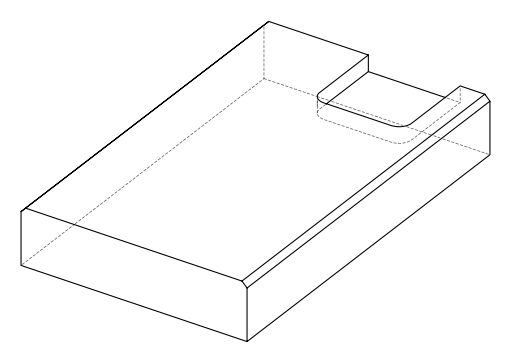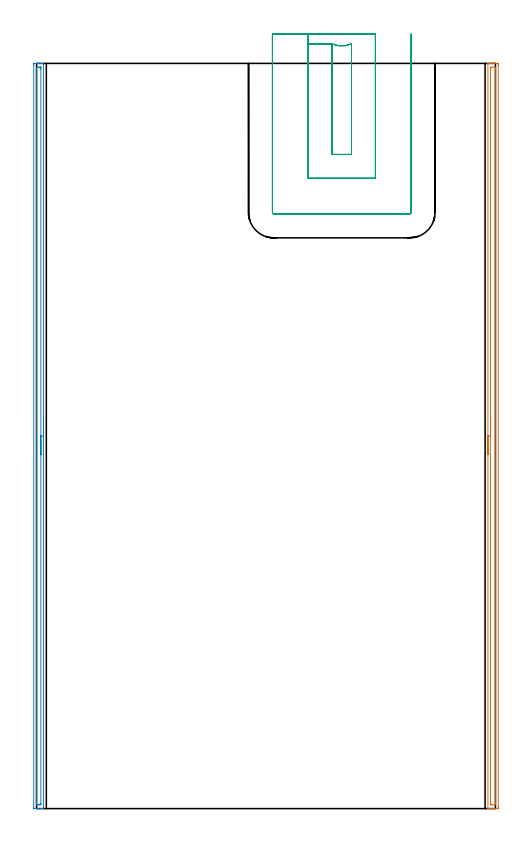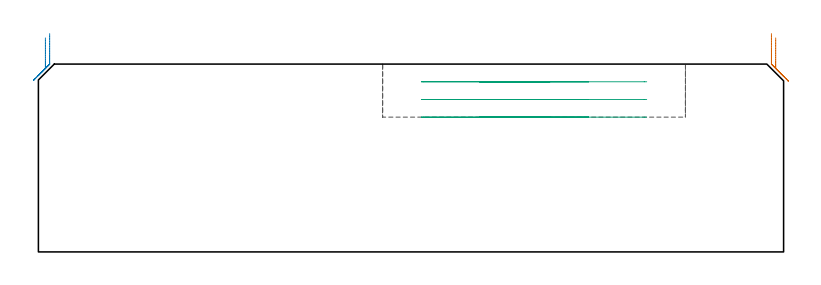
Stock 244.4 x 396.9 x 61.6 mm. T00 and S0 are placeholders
(PLAN: 3 operations, 1 tool changes, 17.5 min)
(1 AREA_MILL | FG_CHAMFER_SURFACE | UGT0205_001 | 6.54 min | 6003 mm3)
(2 AREA_MILL_1 | FG_CHAMFER_SURFACE_1 | UGT0205_001 | 6.54 min | 5366 mm3)
(3 MILL_SLOT | SLOT_PARTIAL_RECTANGULAR | UGT0201_109 | Follow Part, ap 6.35, ae 75% | 4.46 min | 159171 mm3)
(TOOL UGT0205_001 | Chamfer Mill 20 x 3 x 45 deg. | D20 FL50 Z2)
(TOOL UGT0201_109 | End Mill 25.4 mm | D25.4 FL25 Z2)
(OP 1 AREA_MILL)
G17 G21 G94 G90
T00 M6
G54
G17 G0 G90 X240.4 Y188.45 S1061 M3
G43 Z71.6 H0
G94 G1 Y188.488 Z70.728 F250.
Y188.602 Z69.863
Y188.791 Z69.012
Y189.053 Z68.18
Y189.387 Z67.374
Y189.79 Z66.6
Y190.258 Z65.864
Y190.79 Z65.172
Y191.379 Z64.529
Y192.022 Z63.939
Y192.714 Z63.408
Y193.45 Z62.94
Y194.224 Z62.537
Y195.03 Z62.203
Y195.862 Z61.941
Y196.713 Z61.752
Y197.578 Z61.638
Y198.45 Z61.6
Y396.731
X240.402 Y396.891 Z61.588
X240.433 Y396.9 Z61.558
X240.802 Z61.197
X241.149 Z60.851
X241.819 Z60.176
X243.042 Z58.955
X243.594 Z58.401
X244.205 Z57.79
X244.481 Z57.514
X245.092 Z56.904
X245.368 Y396.898 Z56.628
X245.891 Y396.892 Z56.105
X245.894 Y396.814 Z56.103
X245.899 Y396.285 Z56.101
X245.9 Y395.749 Z56.1
Y0.973
X245.899 Y0.615 Z56.101
X245.894 Y0.086 Z56.103
X245.891 Y0.008 Z56.105
X245.368 Y0. Z56.628
X243.594 Z58.401
X243.041 Z58.955
X242.706 Z59.29
X242.154 Z59.842
X241.819 Z60.176
X241.149 Z60.851
X240.802 Z61.197
X240.433 Z61.558
X240.403 Y0.009 Z61.588
X240.4 Y0.169 Z61.6
Y198.45
X241.814 Z60.186
Y394.498
X241.819 Y394.89 Z60.181
X242.309 Y394.899 Z59.691
X243.594 Y394.9 Z58.406
X244.083 Y394.899 Z57.917
X244.481 Y394.89 Z57.519
X244.486 Y394.498 Z57.514
Y2.402
X244.481 Y2.01 Z57.519
X243.991 Y2.001 Z58.009
X242.706 Y2. Z59.294
X242.217 Y2.001 Z59.783
X241.819 Y2.01 Z60.181
X241.814 Y2.402 Z60.186
Y2.407
Y198.45
Y199.322 Z60.224
Y200.186 Z60.338
Y201.038 Z60.527
Y201.87 Z60.789
Y202.676 Z61.123
Y203.45 Z61.526
Y204.186 Z61.994
Y204.878 Z62.525
Y205.521 Z63.115
Y206.11 Z63.758
Y206.641 Z64.45
Y207.11 Z65.186
Y207.513 Z65.96
Y207.847 Z66.766
Y208.109 Z67.598
Y208.298 Z68.449
Y208.412 Z69.314
Y208.45 Z70.186
G0 Z71.6
M5
M2
(OP 2 AREA_MILL_1)
G17 G21 G94 G90
T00 M6
G54
G17 G0 G90 X3.7 Y208.45 S1061 M3
G43 Z71.6 H0
G94 G1 Y208.412 Z70.728 F250.
Y208.298 Z69.863
Y208.109 Z69.012
Y207.847 Z68.18
Y207.513 Z67.374
Y207.11 Z66.6
Y206.642 Z65.864
Y206.11 Z65.172
Y205.521 Z64.529
Y204.878 Z63.939
Y204.186 Z63.408
Y203.45 Z62.94
Y202.676 Z62.537
Y201.87 Z62.203
Y201.038 Z61.941
Y200.187 Z61.752
Y199.322 Z61.638
Y198.45 Z61.6
Y0.169
X3.698 Y0.01 Z61.588
X3.549 Y0.002 Z61.441
X3.394 Y0. Z61.293
X3.081 Z60.98
X2.417 Z60.312
X1.207 Z59.104
X0.661 Z58.555
X-1.095 Y0.001 Z56.8
X-1.321 Y0.004 Z56.575
X-1.492 Y0.01 Z56.405
X-1.496 Y0.208 Z56.401
X-1.499 Y0.615
Y396.285
X-1.496 Y396.692 Z56.402
X-1.491 Y396.89 Z56.405
X-1.095 Y396.9 Z56.8
X0.661 Z58.555
X1.207 Z59.104
X1.539 Z59.435
X2.085 Z59.981
X2.417 Z60.312
X3.081 Z60.98
X3.394 Z61.294
X3.549 Y396.898 Z61.441
X3.698 Y396.89 Z61.588
X3.7 Y396.731 Z61.6
Y198.45
X2.286 Z60.186
X2.285 Y2.536 Z60.185
X2.284 Y2.402 Z60.184
X2.279 Y2.032 Z60.179
X1.925 Y2.01 Z59.825
X1.539 Y2.004 Z59.439
X1.055 Y2. Z58.955
X0.661 Z58.561
X0.177 Z58.077
X-0.01 Y2.003 Z57.89
X-0.041 Y2.005 Z57.859
X-0.07 Y2.009 Z57.83
X-0.079 Y2.046 Z57.821
X-0.084 Y2.266 Z57.816
X-0.085 Y2.402 Z57.815
X-0.086 Y3.161 Z57.814
X-0.085 Y394.364 Z57.815
X-0.084 Y394.498 Z57.816
X-0.079 Y394.869 Z57.821
X0.275 Y394.891 Z58.175
X0.661 Y394.896 Z58.561
X1.145 Y394.9 Z59.045
X1.539 Z59.439
X2.023 Z59.923
X2.21 Y394.897 Z60.11
X2.241 Y394.895 Z60.141
X2.27 Y394.891 Z60.17
X2.279 Y394.854 Z60.179
X2.284 Y394.634 Z60.184
X2.285 Y394.498 Z60.185
X2.286 Y393.739 Z60.186
Y198.45
Y197.578 Z60.224
Y196.714 Z60.338
Y195.862 Z60.526
Y195.03 Z60.789
Y194.224 Z61.123
Y193.45 Z61.525
Y192.714 Z61.994
Y192.022 Z62.525
Y191.379 Z63.115
Y190.79 Z63.758
Y190.259 Z64.45
Y189.79 Z65.186
Y189.387 Z65.959
Y189.053 Z66.765
Y188.791 Z67.597
Y188.602 Z68.449
Y188.488 Z69.314
Y188.45 Z70.186
G0 Z71.6
M5
M2
(OP 3 MILL_SLOT)
G17 G21 G94 G90
T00 M6
G54
G17 G0 G90 X144.65 Y412.6 S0 M3
G43 Z71.6 H0
Z55.8
G94 G1 Y409.6 F250.
Y407.304 F500.
X157.35
G3 X167.75 Y407.304 R12.7
G1 Y348.45
X157.35
Y407.304
X144.65
Y335.75
X180.45
Y409.6
Y412.6 F250.
X125.6
Y409.6
Y317.5 F500.
G3 X126.4 Y316.7 R0.8
G1 X198.7
G3 X199.5 Y317.5 R0.8
G1 Y409.6
Y412.6 F250.
G0 X144.65 Z50.
G1 Y409.6
Y407.304 F500.
X157.35
G3 X167.75 Y407.304 R12.7
G1 Y348.45
X157.35
Y407.304
X144.65
Y335.75
X180.45
Y409.6
Y412.6 F250.
X125.6
Y409.6
Y317.5 F500.
G3 X126.4 Y316.7 R0.8
G1 X198.7
G3 X199.5 Y317.5 R0.8
G1 Y409.6
Y412.6 F250.
G0 X144.65 Z44.2
G1 Y409.6
Y407.304 F500.
X157.35
G3 X167.75 Y407.304 R12.7
G1 Y348.45
X157.35
Y407.304
X144.65
Y335.75
X180.45
Y409.6
Y412.6 F250.
X125.6
Y409.6
Y317.5 F500.
G3 X126.4 Y316.7 R0.8
G1 X198.7
G3 X199.5 Y317.5 R0.8
G1 Y409.6
Y412.6 F250.
G0 Z71.6
M5
M2
